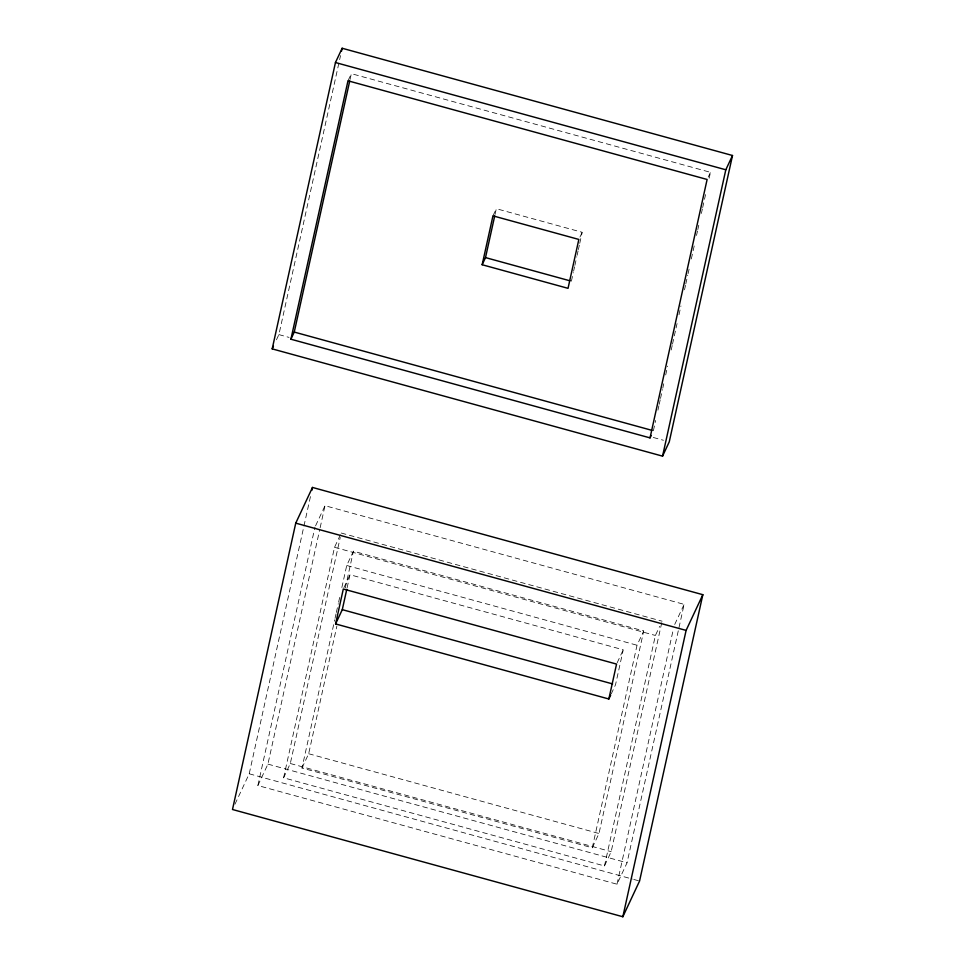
<?xml version="1.0" encoding="UTF-8"?>
<svg xmlns="http://www.w3.org/2000/svg" width="965" height="965" viewBox="0 0 965 965"><rect width="100%" height="100%" fill="white"/><g stroke="black" fill="none" stroke-linecap="round" stroke-linejoin="round"><path stroke-width="0.72" stroke-dasharray="4.83 3.62" d="M276.46 339.801L278.897 334.602L340.536 55.596M350.042 79.528L351.332 73.654L710.457 172.325L709.166 178.199M234.965 804.207L249.211 773.797L310.525 496.251M678.286 630.796L627.045 862.794L617.009 884.205L257.884 785.534L314.964 527.119M257.884 785.534L267.92 764.123L319.813 529.194M320.139 527.722L325 505.696L684.125 604.367L678.612 629.337M661.761 622.654L611.171 851.673L604.476 865.955L283.613 777.79L334.529 547.312L340.609 534.333M283.613 777.79L290.308 763.508L340.247 537.433M341.863 587.492L346.725 565.478L353.419 551.196L643.715 630.965L598.976 833.507L592.281 847.789L301.985 768.019L334.734 619.783M335.048 618.312L336.025 613.909M336.351 612.449L338.293 603.644M338.619 602.172L340.247 594.838M301.985 768.019L308.667 753.737L336.881 626.056M345.313 587.89L353.419 551.196M347.111 587.818L349.993 574.73L623.245 649.807L615.525 684.728L611.279 693.811M495.033 214.459L496.312 208.705L582.184 232.3L579.639 243.807M571.389 281.189L573.294 272.564M573.608 271.129L574.561 266.81M574.875 265.375L576.781 256.75M577.106 255.315L578.059 250.997M578.373 249.561L579.326 245.243M653.377 430.74L655.645 420.463M657.913 410.185L658.89 405.782M659.216 404.311L660.193 399.908M660.506 398.436L662.46 389.631M662.786 388.159L663.751 383.756M665.705 374.951L667.647 366.133M671.218 349.981L672.183 345.579M672.509 344.107L675.753 329.427M676.079 327.955L677.056 323.552M678.998 314.747L680.94 305.941M684.511 289.79L685.488 285.375M685.813 283.915L687.755 275.097M688.081 273.638L689.058 269.223M691.326 258.946L694.245 245.737M696.513 235.46L697.49 231.057M697.816 229.586L698.781 225.183M701.386 213.434L702.351 209.031M702.677 207.559L706.247 191.408M592.281 847.789L637.033 645.235L643.715 630.965M604.476 865.955L655.392 635.465L659.65 626.381M617.009 884.205L673.124 630.193M347.991 80.795L351.332 73.654M315.591 525.78L325 505.696M492.958 215.846L496.312 208.705M343.914 587.709L349.993 574.73M579.953 237.064L582.184 232.3M708.238 177.078L710.457 172.325M617.166 662.786L623.245 649.807M674.716 624.452L684.125 604.367M278.897 334.602L289.054 337.4M653.281 437.471L663.45 440.269M341.224 533.03L662.087 621.195M334.529 547.312L655.392 635.465M346.725 565.478L637.033 645.235M308.667 753.737L598.976 833.507M290.308 763.508L611.171 851.673M267.92 764.123L627.045 862.794M249.211 773.797L632.316 879.055M633.764 879.453L639.566 881.045"/><path stroke-width="1.45" d="M272.202 348.884L335.458 62.532L342.153 48.25L732.507 155.498L669.252 441.861L662.557 456.143L272.202 348.884L273.421 346.29M341.501 51.181L342.153 48.25M290.911 339.21L347.991 80.795L707.116 179.466L650.036 437.881L290.911 339.21L294.253 332.069L349.716 80.988M295.748 523.139L232.493 809.502L622.847 916.75L639.566 881.045L702.834 594.693L312.479 487.446L295.748 523.139L686.103 630.398L702.834 594.693M311.828 490.377L312.479 487.446M335.591 623.933L343.311 589L616.551 664.077L608.843 698.998L335.591 623.933L342.286 609.651L346.785 589.277M482.162 264.736L492.958 215.846L578.843 239.441L568.035 288.33L482.162 264.736L485.504 257.595L494.719 215.895M662.557 456.143L725.813 169.78L732.507 155.498M622.847 916.75L686.103 630.398M650.036 437.881L651.146 435.505M608.843 698.998L610.664 695.114M335.458 62.532L725.813 169.78M485.504 257.595L569.953 280.803M294.253 332.069L651.93 430.342M342.286 609.651L612.618 683.92"/></g></svg>
